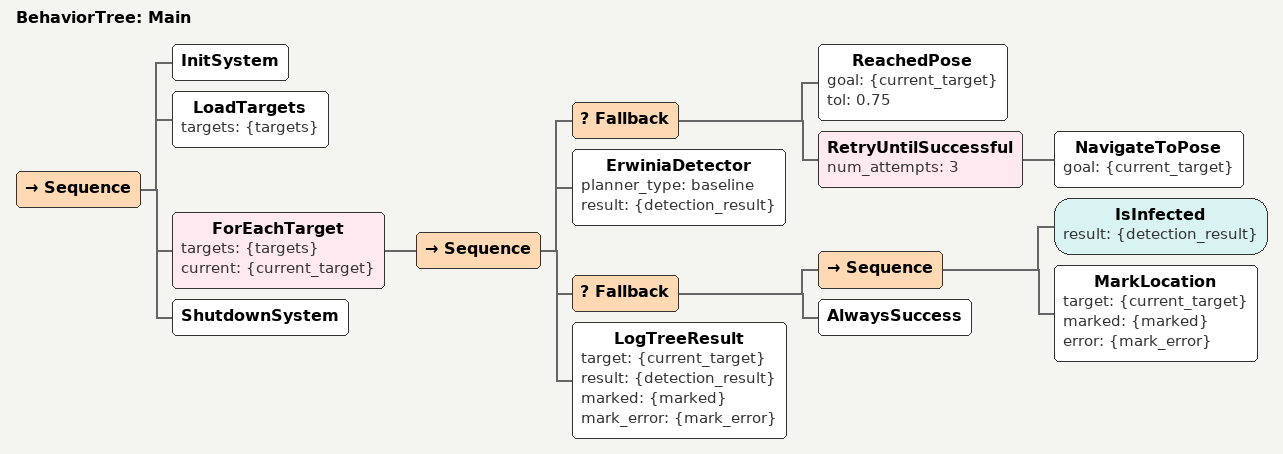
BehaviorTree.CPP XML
<root main_tree_to_execute="Main">
  <BehaviorTree ID="Main">
    <Sequence>

      <InitSystem/>

      <LoadTargets targets="{targets}"/>

      <ForEachTarget targets="{targets}" current="{current_target}">
        <Sequence>

          <!-- EnsureAtTree: succeed if already reached, else navigate -->
          <Fallback>
            <ReachedPose goal="{current_target}" tol="0.75"/>
            <RetryUntilSuccessful num_attempts="3">
              <NavigateToPose goal="{current_target}"/>
            </RetryUntilSuccessful>
          </Fallback>

          <!-- Scan + detect (writes {detection_result}, {confidence}) -->
          <ErwiniaDetector planner_type="baseline"
                           result="{detection_result}"/>

          <!-- Marking decision: do nothing on healthy -->
          <Fallback>
            <Sequence>
              <IsInfected result="{detection_result}"/>
              <MarkLocation target="{current_target}" marked="{marked}" error="{mark_error}"/>
            </Sequence>
            <AlwaysSuccess/>
          </Fallback>

          <LogTreeResult target="{current_target}"
                         result="{detection_result}"
                         marked="{marked}"
                         mark_error="{mark_error}"/>

        </Sequence>
      </ForEachTarget>

      <ShutdownSystem/>

    </Sequence>
  </BehaviorTree>
</root>
